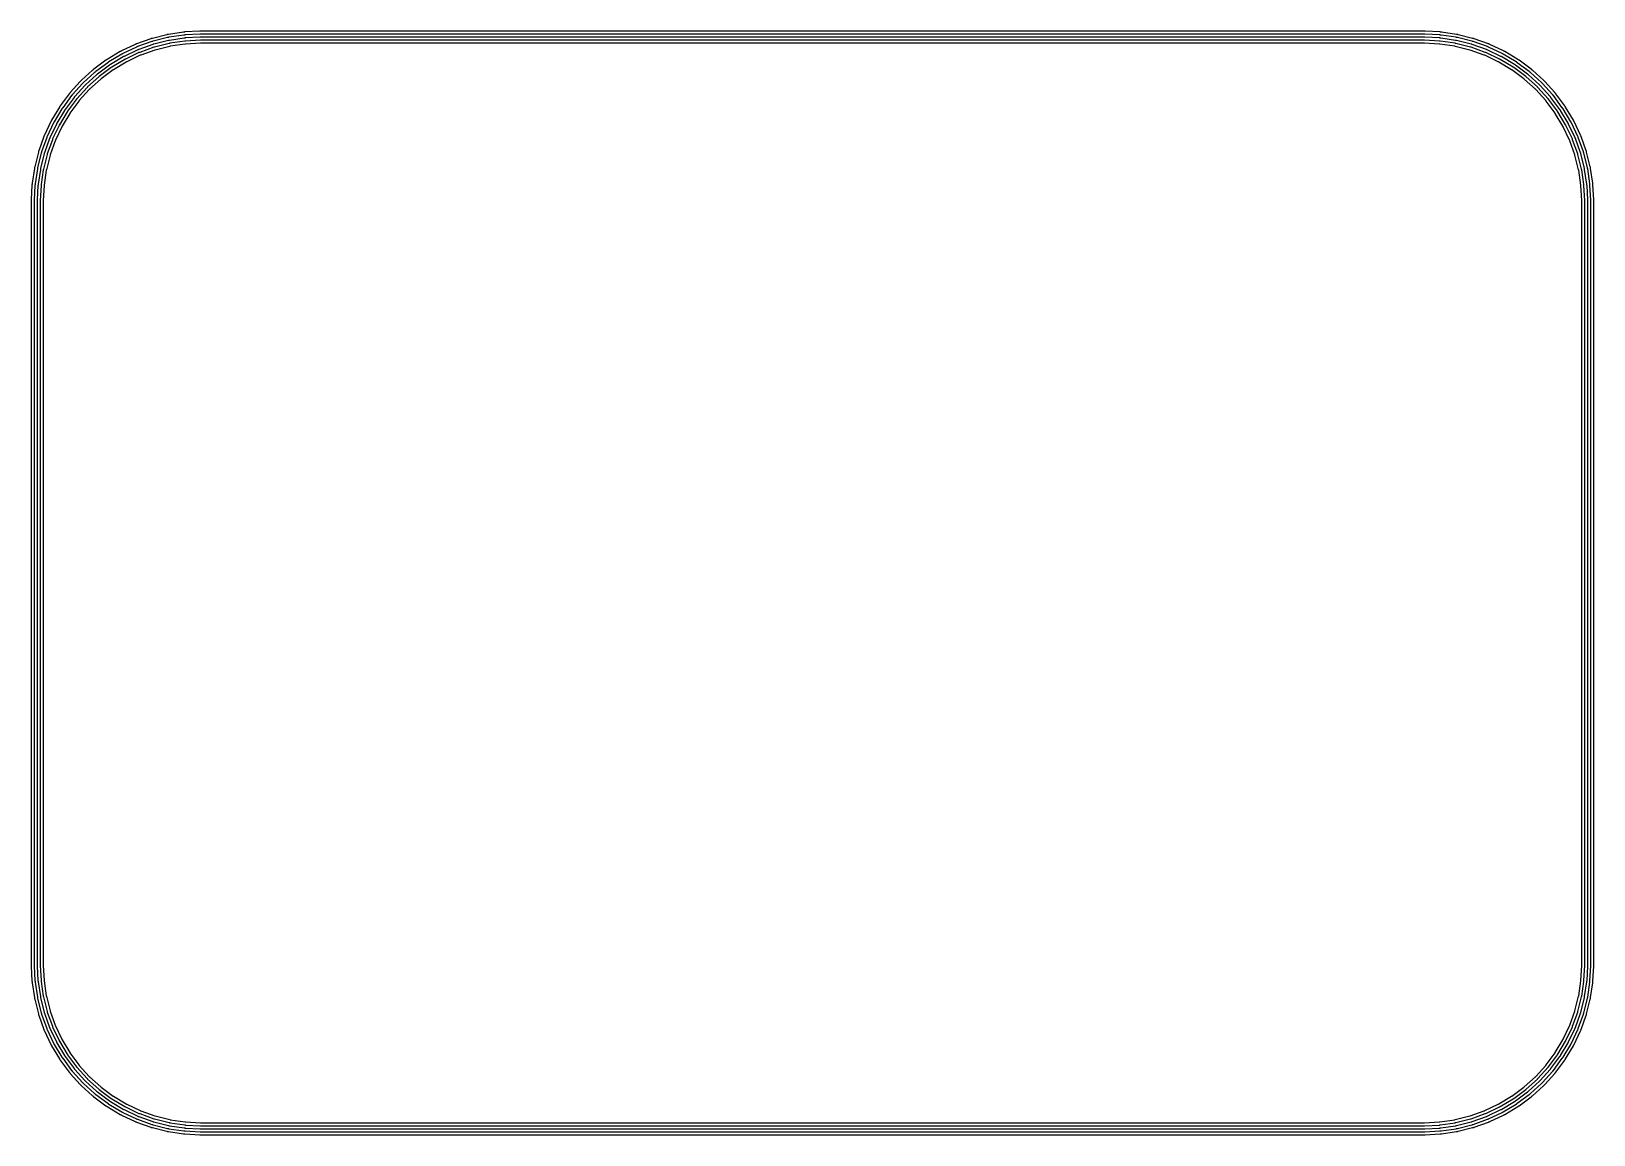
# Model space of a CAD drawing. Header units: metres. Extents: x 121.6 to 147.5, y -58 to -39.7.
import ezdxf

# ---------------------------------------------------------------- set-up
doc = ezdxf.new("R2010")
doc.units = ezdxf.units.M

msp = doc.modelspace()

# ---------------------------------------------------------------- linework, layer by layer
for points in [[(121.569, -55.211), (121.569, -55.211), (121.569, -55.217), (121.581, -55.466), (121.582, -55.473), (121.582, -55.479), (121.583, -55.481), (121.583, -55.487), (121.584, -55.493), (121.621, -55.74), (121.622, -55.746), (121.623, -55.752), (121.623, -55.754), (121.625, -55.76), (121.626, -55.766), (121.687, -56.008), (121.688, -56.014), (121.69, -56.02), (121.691, -56.022), (121.692, -56.028), (121.694, -56.034), (121.778, -56.269), (121.78, -56.274), (121.783, -56.28), (121.784, -56.282), (121.786, -56.288), (121.789, -56.294), (121.895, -56.519), (121.898, -56.524), (121.901, -56.53), (121.902, -56.532), (121.905, -56.537), (121.908, -56.543), (122.036, -56.756), (122.039, -56.762), (122.043, -56.767), (122.044, -56.769), (122.048, -56.774), (122.051, -56.779), (122.2, -56.979), (122.203, -56.984), (122.207, -56.989), (122.209, -56.991), (122.213, -56.995), (122.217, -57), (122.384, -57.185), (122.388, -57.189), (122.393, -57.194), (122.394, -57.195), (122.399, -57.2), (122.403, -57.204), (122.588, -57.371), (122.592, -57.375), (122.597, -57.379), (122.599, -57.381), (122.604, -57.385), (122.609, -57.388), (122.809, -57.537), (122.814, -57.54), (122.819, -57.544), (122.821, -57.545), (122.826, -57.549), (122.831, -57.552), (123.045, -57.68), (123.051, -57.683), (123.056, -57.686), (123.058, -57.687), (123.064, -57.69), (123.069, -57.693), (123.294, -57.799), (123.3, -57.802), (123.306, -57.804), (123.308, -57.805), (123.314, -57.807), (123.319, -57.81), (123.554, -57.894), (123.56, -57.896), (123.566, -57.897), (123.568, -57.898), (123.574, -57.9), (123.58, -57.901), (123.822, -57.962), (123.828, -57.963), (123.834, -57.965), (123.836, -57.965), (123.842, -57.966), (123.848, -57.967), (124.095, -58.004), (124.101, -58.005), (124.107, -58.005), (124.109, -58.005), (124.115, -58.006), (124.121, -58.006), (124.37, -58.019), (124.377, -58.019), (124.378, -58.019), (124.384, -58.019), (144.704, -58.019), (144.71, -58.019), (144.711, -58.019), (144.717, -58.019), (144.966, -58.006), (144.973, -58.006), (144.979, -58.005), (144.981, -58.005), (144.987, -58.005), (144.993, -58.004), (145.24, -57.967), (145.246, -57.966), (145.252, -57.965), (145.254, -57.965), (145.26, -57.963), (145.266, -57.962), (145.508, -57.901), (145.514, -57.9), (145.52, -57.898), (145.522, -57.897), (145.528, -57.896), (145.534, -57.894), (145.769, -57.81), (145.774, -57.807), (145.78, -57.805), (145.782, -57.804), (145.788, -57.802), (145.794, -57.799), (146.019, -57.693), (146.024, -57.69), (146.03, -57.687), (146.032, -57.686), (146.037, -57.683), (146.043, -57.68), (146.256, -57.552), (146.262, -57.549), (146.267, -57.545), (146.269, -57.544), (146.274, -57.54), (146.279, -57.537), (146.479, -57.388), (146.484, -57.385), (146.489, -57.381), (146.491, -57.379), (146.495, -57.375), (146.5, -57.371), (146.685, -57.204), (146.689, -57.2), (146.694, -57.195), (146.695, -57.194), (146.7, -57.189), (146.704, -57.185), (146.871, -57), (146.875, -56.995), (146.879, -56.991), (146.881, -56.989), (146.885, -56.984), (146.888, -56.979), (147.037, -56.779), (147.04, -56.774), (147.044, -56.769), (147.045, -56.767), (147.049, -56.762), (147.052, -56.756), (147.18, -56.543), (147.183, -56.537), (147.186, -56.532), (147.187, -56.53), (147.19, -56.524), (147.193, -56.519), (147.299, -56.294), (147.302, -56.288), (147.304, -56.282), (147.305, -56.28), (147.307, -56.274), (147.31, -56.269), (147.394, -56.034), (147.396, -56.028), (147.397, -56.022), (147.398, -56.02), (147.4, -56.014), (147.401, -56.008), (147.462, -55.766), (147.463, -55.76), (147.465, -55.754), (147.465, -55.752), (147.466, -55.746), (147.467, -55.74), (147.504, -55.493), (147.505, -55.487), (147.505, -55.481), (147.505, -55.479), (147.506, -55.473), (147.506, -55.466), (147.519, -55.217), (147.519, -55.211), (147.519, -55.21), (147.519, -55.204), (147.519, -42.504), (147.519, -42.498), (147.519, -42.497), (147.519, -42.49), (147.506, -42.241), (147.506, -42.235), (147.505, -42.229), (147.505, -42.227), (147.505, -42.221), (147.504, -42.215), (147.467, -41.968), (147.466, -41.962), (147.465, -41.956), (147.465, -41.954), (147.463, -41.948), (147.462, -41.942), (147.401, -41.7), (147.4, -41.694), (147.398, -41.688), (147.397, -41.686), (147.396, -41.68), (147.394, -41.674), (147.31, -41.439), (147.307, -41.434), (147.305, -41.428), (147.304, -41.426), (147.302, -41.42), (147.299, -41.414), (147.193, -41.189), (147.19, -41.184), (147.187, -41.178), (147.186, -41.176), (147.183, -41.171), (147.18, -41.165), (147.052, -40.951), (147.049, -40.946), (147.045, -40.941), (147.044, -40.939), (147.04, -40.934), (147.037, -40.929), (146.888, -40.729), (146.885, -40.724), (146.881, -40.719), (146.879, -40.717), (146.875, -40.712), (146.871, -40.708), (146.704, -40.523), (146.7, -40.519), (146.695, -40.514), (146.694, -40.513), (146.689, -40.508), (146.685, -40.504), (146.5, -40.337), (146.495, -40.333), (146.491, -40.329), (146.489, -40.327), (146.484, -40.323), (146.479, -40.32), (146.279, -40.171), (146.274, -40.168), (146.269, -40.164), (146.267, -40.163), (146.262, -40.159), (146.256, -40.156), (146.043, -40.028), (146.037, -40.025), (146.032, -40.022), (146.03, -40.021), (146.024, -40.018), (146.019, -40.015), (145.794, -39.909), (145.788, -39.906), (145.782, -39.904), (145.78, -39.903), (145.774, -39.9), (145.769, -39.898), (145.534, -39.814), (145.528, -39.812), (145.522, -39.811), (145.52, -39.81), (145.514, -39.808), (145.508, -39.807), (145.266, -39.746), (145.26, -39.745), (145.254, -39.743), (145.252, -39.743), (145.246, -39.742), (145.24, -39.741), (144.993, -39.704), (144.987, -39.703), (144.981, -39.703), (144.979, -39.702), (144.973, -39.702), (144.966, -39.701), (144.717, -39.689), (144.711, -39.689), (144.71, -39.689), (144.704, -39.689), (124.384, -39.689), (124.378, -39.689), (124.377, -39.689), (124.37, -39.689), (124.121, -39.701), (124.115, -39.702), (124.109, -39.702), (124.107, -39.703), (124.101, -39.703), (124.095, -39.704), (123.848, -39.741), (123.842, -39.742), (123.836, -39.743), (123.834, -39.743), (123.828, -39.745), (123.822, -39.746), (123.58, -39.807), (123.574, -39.808), (123.568, -39.81), (123.566, -39.811), (123.56, -39.812), (123.554, -39.814), (123.319, -39.898), (123.314, -39.9), (123.308, -39.903), (123.306, -39.904), (123.3, -39.906), (123.294, -39.909), (123.069, -40.015), (123.064, -40.018), (123.058, -40.021), (123.056, -40.022), (123.051, -40.025), (123.045, -40.028), (122.831, -40.156), (122.826, -40.159), (122.821, -40.163), (122.819, -40.164), (122.814, -40.168), (122.809, -40.171), (122.609, -40.32), (122.604, -40.323), (122.599, -40.327), (122.597, -40.329), (122.592, -40.333), (122.588, -40.337), (122.403, -40.504), (122.399, -40.508), (122.394, -40.513), (122.393, -40.514), (122.388, -40.519), (122.384, -40.523), (122.217, -40.708), (122.213, -40.712), (122.209, -40.717), (122.207, -40.719), (122.203, -40.724), (122.2, -40.729), (122.051, -40.929), (122.048, -40.934), (122.044, -40.939), (122.043, -40.941), (122.039, -40.946), (122.036, -40.951), (121.908, -41.165), (121.905, -41.171), (121.902, -41.176), (121.901, -41.178), (121.898, -41.184), (121.895, -41.189), (121.789, -41.414), (121.786, -41.42), (121.784, -41.426), (121.783, -41.428), (121.78, -41.434), (121.778, -41.439), (121.694, -41.674), (121.692, -41.68), (121.691, -41.686), (121.69, -41.688), (121.688, -41.694), (121.687, -41.7), (121.626, -41.942), (121.625, -41.948), (121.623, -41.954), (121.623, -41.956), (121.622, -41.962), (121.621, -41.968), (121.584, -42.215), (121.583, -42.221), (121.583, -42.227), (121.582, -42.229), (121.582, -42.235), (121.581, -42.241), (121.569, -42.49), (121.569, -42.497), (121.569, -42.498), (121.569, -42.504), (121.569, -55.204), (121.569, -55.21), (121.569, -55.211)], [(121.619, -55.209), (121.619, -55.21), (121.619, -55.215), (121.631, -55.464), (121.632, -55.469), (121.632, -55.474), (121.632, -55.476), (121.633, -55.481), (121.634, -55.486), (121.67, -55.732), (121.671, -55.737), (121.672, -55.742), (121.672, -55.745), (121.673, -55.749), (121.674, -55.754), (121.735, -55.996), (121.736, -56.001), (121.738, -56.005), (121.738, -56.008), (121.74, -56.012), (121.741, -56.017), (121.825, -56.252), (121.827, -56.256), (121.829, -56.261), (121.83, -56.263), (121.832, -56.268), (121.834, -56.272), (121.94, -56.498), (121.943, -56.502), (121.945, -56.506), (121.946, -56.508), (121.948, -56.513), (121.951, -56.517), (122.079, -56.731), (122.082, -56.735), (122.084, -56.739), (122.086, -56.741), (122.088, -56.745), (122.091, -56.749), (122.24, -56.949), (122.243, -56.953), (122.246, -56.957), (122.247, -56.959), (122.251, -56.963), (122.254, -56.966), (122.421, -57.151), (122.425, -57.155), (122.428, -57.158), (122.43, -57.16), (122.433, -57.163), (122.437, -57.167), (122.621, -57.334), (122.625, -57.337), (122.629, -57.341), (122.631, -57.342), (122.635, -57.345), (122.639, -57.348), (122.839, -57.497), (122.843, -57.499), (122.847, -57.502), (122.849, -57.504), (122.853, -57.506), (122.857, -57.509), (123.071, -57.637), (123.075, -57.639), (123.079, -57.642), (123.082, -57.643), (123.086, -57.645), (123.09, -57.647), (123.316, -57.754), (123.32, -57.756), (123.325, -57.758), (123.327, -57.759), (123.332, -57.761), (123.336, -57.762), (123.571, -57.846), (123.575, -57.848), (123.58, -57.85), (123.582, -57.85), (123.587, -57.852), (123.592, -57.853), (123.834, -57.913), (123.839, -57.915), (123.843, -57.916), (123.846, -57.916), (123.851, -57.917), (123.855, -57.918), (124.102, -57.954), (124.107, -57.955), (124.112, -57.955), (124.114, -57.956), (124.119, -57.956), (124.124, -57.956), (124.373, -57.969), (124.378, -57.969), (124.379, -57.969), (124.384, -57.969), (144.704, -57.969), (144.709, -57.969), (144.71, -57.969), (144.715, -57.969), (144.964, -57.956), (144.969, -57.956), (144.974, -57.956), (144.976, -57.955), (144.981, -57.955), (144.986, -57.954), (145.232, -57.918), (145.237, -57.917), (145.242, -57.916), (145.245, -57.916), (145.249, -57.915), (145.254, -57.913), (145.496, -57.853), (145.501, -57.852), (145.505, -57.85), (145.508, -57.85), (145.512, -57.848), (145.517, -57.846), (145.752, -57.762), (145.756, -57.761), (145.761, -57.759), (145.763, -57.758), (145.768, -57.756), (145.772, -57.754), (145.998, -57.647), (146.002, -57.645), (146.006, -57.643), (146.008, -57.642), (146.013, -57.639), (146.017, -57.637), (146.231, -57.509), (146.235, -57.506), (146.239, -57.504), (146.241, -57.502), (146.245, -57.499), (146.249, -57.497), (146.449, -57.348), (146.453, -57.345), (146.457, -57.342), (146.459, -57.341), (146.463, -57.337), (146.466, -57.334), (146.651, -57.167), (146.655, -57.163), (146.658, -57.16), (146.66, -57.158), (146.663, -57.155), (146.667, -57.151), (146.834, -56.966), (146.837, -56.963), (146.841, -56.959), (146.842, -56.957), (146.845, -56.953), (146.848, -56.949), (146.997, -56.749), (146.999, -56.745), (147.002, -56.741), (147.004, -56.739), (147.006, -56.735), (147.009, -56.731), (147.137, -56.517), (147.139, -56.513), (147.142, -56.508), (147.143, -56.506), (147.145, -56.502), (147.147, -56.498), (147.254, -56.272), (147.256, -56.268), (147.258, -56.263), (147.259, -56.261), (147.261, -56.256), (147.262, -56.252), (147.346, -56.017), (147.348, -56.012), (147.35, -56.008), (147.35, -56.005), (147.352, -56.001), (147.353, -55.996), (147.413, -55.754), (147.415, -55.749), (147.416, -55.745), (147.416, -55.742), (147.417, -55.737), (147.418, -55.732), (147.454, -55.486), (147.455, -55.481), (147.455, -55.476), (147.456, -55.474), (147.456, -55.469), (147.456, -55.464), (147.469, -55.215), (147.469, -55.21), (147.469, -55.209), (147.469, -55.204), (147.469, -42.504), (147.469, -42.499), (147.469, -42.498), (147.469, -42.493), (147.456, -42.244), (147.456, -42.239), (147.456, -42.234), (147.455, -42.232), (147.455, -42.227), (147.454, -42.222), (147.418, -41.975), (147.417, -41.971), (147.416, -41.966), (147.416, -41.963), (147.415, -41.959), (147.413, -41.954), (147.353, -41.712), (147.352, -41.707), (147.35, -41.702), (147.35, -41.7), (147.348, -41.695), (147.346, -41.691), (147.262, -41.456), (147.261, -41.452), (147.259, -41.447), (147.258, -41.445), (147.256, -41.44), (147.254, -41.436), (147.147, -41.21), (147.145, -41.206), (147.143, -41.202), (147.142, -41.199), (147.139, -41.195), (147.137, -41.191), (147.009, -40.977), (147.006, -40.973), (147.004, -40.969), (147.002, -40.967), (146.999, -40.963), (146.997, -40.959), (146.848, -40.759), (146.845, -40.755), (146.842, -40.751), (146.841, -40.749), (146.837, -40.745), (146.834, -40.741), (146.667, -40.557), (146.663, -40.553), (146.66, -40.55), (146.658, -40.548), (146.655, -40.545), (146.651, -40.541), (146.466, -40.374), (146.463, -40.371), (146.459, -40.367), (146.457, -40.366), (146.453, -40.363), (146.449, -40.36), (146.249, -40.211), (146.245, -40.208), (146.241, -40.206), (146.239, -40.204), (146.235, -40.202), (146.231, -40.199), (146.017, -40.071), (146.013, -40.068), (146.008, -40.066), (146.006, -40.065), (146.002, -40.063), (145.998, -40.06), (145.772, -39.954), (145.768, -39.952), (145.763, -39.95), (145.761, -39.949), (145.756, -39.947), (145.752, -39.945), (145.517, -39.861), (145.512, -39.86), (145.508, -39.858), (145.505, -39.858), (145.501, -39.856), (145.496, -39.855), (145.254, -39.794), (145.249, -39.793), (145.245, -39.792), (145.242, -39.792), (145.237, -39.791), (145.232, -39.79), (144.986, -39.754), (144.981, -39.753), (144.976, -39.752), (144.974, -39.752), (144.969, -39.752), (144.964, -39.751), (144.715, -39.739), (144.71, -39.739), (144.709, -39.739), (144.704, -39.739), (124.384, -39.739), (124.379, -39.739), (124.378, -39.739), (124.373, -39.739), (124.124, -39.751), (124.119, -39.752), (124.114, -39.752), (124.112, -39.752), (124.107, -39.753), (124.102, -39.754), (123.855, -39.79), (123.851, -39.791), (123.846, -39.792), (123.843, -39.792), (123.839, -39.793), (123.834, -39.794), (123.592, -39.855), (123.587, -39.856), (123.582, -39.858), (123.58, -39.858), (123.575, -39.86), (123.571, -39.861), (123.336, -39.945), (123.332, -39.947), (123.327, -39.949), (123.325, -39.95), (123.32, -39.952), (123.316, -39.954), (123.09, -40.06), (123.086, -40.063), (123.082, -40.065), (123.079, -40.066), (123.075, -40.068), (123.071, -40.071), (122.857, -40.199), (122.853, -40.202), (122.849, -40.204), (122.847, -40.206), (122.843, -40.208), (122.839, -40.211), (122.639, -40.36), (122.635, -40.363), (122.631, -40.366), (122.629, -40.367), (122.625, -40.371), (122.621, -40.374), (122.437, -40.541), (122.433, -40.545), (122.43, -40.548), (122.428, -40.55), (122.425, -40.553), (122.421, -40.557), (122.254, -40.741), (122.251, -40.745), (122.247, -40.749), (122.246, -40.751), (122.243, -40.755), (122.24, -40.759), (122.091, -40.959), (122.088, -40.963), (122.086, -40.967), (122.084, -40.969), (122.082, -40.973), (122.079, -40.977), (121.951, -41.191), (121.948, -41.195), (121.946, -41.199), (121.945, -41.202), (121.943, -41.206), (121.94, -41.21), (121.834, -41.436), (121.832, -41.44), (121.83, -41.445), (121.829, -41.447), (121.827, -41.452), (121.825, -41.456), (121.741, -41.691), (121.74, -41.695), (121.738, -41.7), (121.738, -41.702), (121.736, -41.707), (121.735, -41.712), (121.674, -41.954), (121.673, -41.959), (121.672, -41.963), (121.672, -41.966), (121.671, -41.971), (121.67, -41.975), (121.634, -42.222), (121.633, -42.227), (121.632, -42.232), (121.632, -42.234), (121.632, -42.239), (121.631, -42.244), (121.619, -42.493), (121.619, -42.498), (121.619, -42.499), (121.619, -42.504), (121.619, -55.204), (121.619, -55.209), (121.619, -55.209)], [(121.669, -55.208), (121.669, -55.209), (121.669, -55.213), (121.681, -55.462), (121.682, -55.465), (121.682, -55.469), (121.682, -55.471), (121.683, -55.475), (121.683, -55.479), (121.72, -55.725), (121.72, -55.729), (121.721, -55.732), (121.721, -55.735), (121.722, -55.738), (121.723, -55.742), (121.784, -55.984), (121.784, -55.987), (121.786, -55.991), (121.786, -55.993), (121.787, -55.997), (121.789, -56), (121.873, -56.235), (121.874, -56.238), (121.875, -56.242), (121.876, -56.244), (121.878, -56.247), (121.879, -56.251), (121.986, -56.476), (121.987, -56.479), (121.989, -56.483), (121.99, -56.485), (121.992, -56.488), (121.994, -56.491), (122.122, -56.705), (122.124, -56.708), (122.126, -56.711), (122.127, -56.713), (122.129, -56.716), (122.131, -56.719), (122.28, -56.92), (122.282, -56.922), (122.284, -56.925), (122.286, -56.927), (122.288, -56.93), (122.291, -56.933), (122.458, -57.118), (122.461, -57.12), (122.463, -57.123), (122.465, -57.125), (122.468, -57.127), (122.47, -57.13), (122.655, -57.297), (122.658, -57.3), (122.661, -57.302), (122.663, -57.303), (122.665, -57.306), (122.668, -57.308), (122.869, -57.456), (122.872, -57.459), (122.875, -57.461), (122.877, -57.462), (122.88, -57.464), (122.883, -57.466), (123.097, -57.594), (123.1, -57.596), (123.103, -57.598), (123.105, -57.599), (123.108, -57.601), (123.112, -57.602), (123.337, -57.709), (123.34, -57.71), (123.344, -57.712), (123.346, -57.713), (123.35, -57.714), (123.353, -57.715), (123.588, -57.799), (123.591, -57.801), (123.595, -57.802), (123.597, -57.802), (123.601, -57.803), (123.604, -57.804), (123.846, -57.865), (123.849, -57.866), (123.853, -57.867), (123.855, -57.867), (123.859, -57.868), (123.863, -57.868), (124.109, -57.905), (124.113, -57.905), (124.117, -57.906), (124.119, -57.906), (124.123, -57.906), (124.126, -57.907), (124.375, -57.919), (124.379, -57.919), (124.38, -57.919), (124.384, -57.919), (144.704, -57.919), (144.708, -57.919), (144.709, -57.919), (144.713, -57.919), (144.961, -57.907), (144.965, -57.906), (144.969, -57.906), (144.971, -57.906), (144.975, -57.905), (144.979, -57.905), (145.225, -57.868), (145.229, -57.868), (145.232, -57.867), (145.235, -57.867), (145.238, -57.866), (145.242, -57.865), (145.484, -57.804), (145.487, -57.803), (145.491, -57.802), (145.493, -57.802), (145.497, -57.801), (145.5, -57.799), (145.735, -57.715), (145.738, -57.714), (145.742, -57.713), (145.744, -57.712), (145.747, -57.71), (145.751, -57.709), (145.976, -57.602), (145.979, -57.601), (145.983, -57.599), (145.985, -57.598), (145.988, -57.596), (145.991, -57.594), (146.205, -57.466), (146.208, -57.464), (146.211, -57.462), (146.213, -57.461), (146.216, -57.459), (146.219, -57.456), (146.42, -57.308), (146.422, -57.306), (146.425, -57.303), (146.427, -57.302), (146.43, -57.3), (146.433, -57.297), (146.618, -57.13), (146.62, -57.127), (146.623, -57.125), (146.625, -57.123), (146.627, -57.12), (146.63, -57.118), (146.797, -56.933), (146.8, -56.93), (146.802, -56.927), (146.803, -56.925), (146.806, -56.922), (146.808, -56.92), (146.956, -56.719), (146.959, -56.716), (146.961, -56.713), (146.962, -56.711), (146.964, -56.708), (146.966, -56.705), (147.094, -56.491), (147.096, -56.488), (147.098, -56.485), (147.099, -56.483), (147.101, -56.479), (147.102, -56.476), (147.209, -56.251), (147.21, -56.247), (147.212, -56.244), (147.213, -56.242), (147.214, -56.238), (147.215, -56.235), (147.299, -56), (147.301, -55.997), (147.302, -55.993), (147.302, -55.991), (147.303, -55.987), (147.304, -55.984), (147.365, -55.742), (147.366, -55.738), (147.367, -55.735), (147.367, -55.732), (147.368, -55.729), (147.368, -55.725), (147.405, -55.479), (147.405, -55.475), (147.406, -55.471), (147.406, -55.469), (147.406, -55.465), (147.407, -55.462), (147.419, -55.213), (147.419, -55.209), (147.419, -55.208), (147.419, -55.204), (147.419, -42.504), (147.419, -42.5), (147.419, -42.499), (147.419, -42.495), (147.407, -42.246), (147.406, -42.243), (147.406, -42.239), (147.406, -42.237), (147.405, -42.233), (147.405, -42.229), (147.368, -41.983), (147.368, -41.979), (147.367, -41.975), (147.367, -41.973), (147.366, -41.969), (147.365, -41.966), (147.304, -41.724), (147.303, -41.721), (147.302, -41.717), (147.302, -41.715), (147.301, -41.711), (147.299, -41.708), (147.215, -41.473), (147.214, -41.47), (147.213, -41.466), (147.212, -41.464), (147.21, -41.46), (147.209, -41.457), (147.102, -41.232), (147.101, -41.228), (147.099, -41.225), (147.098, -41.223), (147.096, -41.22), (147.094, -41.217), (146.966, -41.003), (146.964, -41), (146.962, -40.997), (146.961, -40.995), (146.959, -40.992), (146.956, -40.989), (146.808, -40.788), (146.806, -40.785), (146.803, -40.783), (146.802, -40.781), (146.8, -40.778), (146.797, -40.775), (146.63, -40.59), (146.627, -40.588), (146.625, -40.585), (146.623, -40.583), (146.62, -40.581), (146.618, -40.578), (146.433, -40.411), (146.43, -40.408), (146.427, -40.406), (146.425, -40.404), (146.422, -40.402), (146.42, -40.4), (146.219, -40.251), (146.216, -40.249), (146.213, -40.247), (146.211, -40.246), (146.208, -40.244), (146.205, -40.242), (145.991, -40.114), (145.988, -40.112), (145.985, -40.11), (145.983, -40.109), (145.979, -40.107), (145.976, -40.106), (145.751, -39.999), (145.747, -39.998), (145.744, -39.996), (145.742, -39.995), (145.738, -39.994), (145.735, -39.993), (145.5, -39.909), (145.497, -39.907), (145.493, -39.906), (145.491, -39.906), (145.487, -39.904), (145.484, -39.904), (145.242, -39.843), (145.238, -39.842), (145.235, -39.841), (145.232, -39.841), (145.229, -39.84), (145.225, -39.84), (144.979, -39.803), (144.975, -39.803), (144.971, -39.802), (144.969, -39.802), (144.965, -39.802), (144.961, -39.801), (144.713, -39.789), (144.709, -39.789), (144.708, -39.789), (144.704, -39.789), (124.384, -39.789), (124.38, -39.789), (124.379, -39.789), (124.375, -39.789), (124.126, -39.801), (124.123, -39.802), (124.119, -39.802), (124.117, -39.802), (124.113, -39.803), (124.109, -39.803), (123.863, -39.84), (123.859, -39.84), (123.855, -39.841), (123.853, -39.841), (123.849, -39.842), (123.846, -39.843), (123.604, -39.904), (123.601, -39.904), (123.597, -39.906), (123.595, -39.906), (123.591, -39.907), (123.588, -39.909), (123.353, -39.993), (123.35, -39.994), (123.346, -39.995), (123.344, -39.996), (123.34, -39.998), (123.337, -39.999), (123.112, -40.106), (123.108, -40.107), (123.105, -40.109), (123.103, -40.11), (123.1, -40.112), (123.097, -40.114), (122.883, -40.242), (122.88, -40.244), (122.877, -40.246), (122.875, -40.247), (122.872, -40.249), (122.869, -40.251), (122.668, -40.4), (122.665, -40.402), (122.663, -40.404), (122.661, -40.406), (122.658, -40.408), (122.655, -40.411), (122.47, -40.578), (122.468, -40.581), (122.465, -40.583), (122.463, -40.585), (122.461, -40.588), (122.458, -40.59), (122.291, -40.775), (122.288, -40.778), (122.286, -40.781), (122.284, -40.783), (122.282, -40.785), (122.28, -40.788), (122.131, -40.989), (122.129, -40.992), (122.127, -40.995), (122.126, -40.997), (122.124, -41), (122.122, -41.003), (121.994, -41.217), (121.992, -41.22), (121.99, -41.223), (121.989, -41.225), (121.987, -41.228), (121.986, -41.232), (121.879, -41.457), (121.878, -41.46), (121.876, -41.464), (121.875, -41.466), (121.874, -41.47), (121.873, -41.473), (121.789, -41.708), (121.787, -41.711), (121.786, -41.715), (121.786, -41.717), (121.784, -41.721), (121.784, -41.724), (121.723, -41.966), (121.722, -41.969), (121.721, -41.973), (121.721, -41.975), (121.72, -41.979), (121.72, -41.983), (121.683, -42.229), (121.683, -42.233), (121.682, -42.237), (121.682, -42.239), (121.682, -42.243), (121.681, -42.246), (121.669, -42.495), (121.669, -42.499), (121.669, -42.5), (121.669, -42.504), (121.669, -55.204), (121.669, -55.208), (121.669, -55.208)], [(121.719, -55.207), (121.719, -55.208), (121.719, -55.21), (121.731, -55.459), (121.731, -55.462), (121.732, -55.464), (121.732, -55.466), (121.732, -55.469), (121.733, -55.471), (121.769, -55.718), (121.769, -55.72), (121.77, -55.723), (121.77, -55.725), (121.771, -55.727), (121.771, -55.73), (121.832, -55.972), (121.833, -55.974), (121.833, -55.976), (121.834, -55.979), (121.835, -55.981), (121.836, -55.983), (121.92, -56.218), (121.92, -56.22), (121.921, -56.223), (121.922, -56.225), (121.923, -56.227), (121.924, -56.229), (122.031, -56.455), (122.032, -56.457), (122.033, -56.459), (122.034, -56.461), (122.035, -56.463), (122.037, -56.466), (122.165, -56.679), (122.166, -56.681), (122.167, -56.684), (122.169, -56.686), (122.17, -56.688), (122.172, -56.69), (122.32, -56.89), (122.322, -56.892), (122.323, -56.894), (122.325, -56.896), (122.326, -56.897), (122.328, -56.899), (122.495, -57.084), (122.497, -57.086), (122.499, -57.088), (122.5, -57.089), (122.502, -57.091), (122.504, -57.093), (122.689, -57.26), (122.69, -57.262), (122.692, -57.263), (122.694, -57.265), (122.696, -57.266), (122.698, -57.268), (122.898, -57.416), (122.9, -57.418), (122.902, -57.419), (122.904, -57.42), (122.906, -57.422), (122.909, -57.423), (123.122, -57.551), (123.124, -57.552), (123.127, -57.554), (123.129, -57.555), (123.131, -57.556), (123.133, -57.557), (123.358, -57.664), (123.361, -57.665), (123.363, -57.666), (123.365, -57.667), (123.368, -57.667), (123.37, -57.668), (123.605, -57.752), (123.607, -57.753), (123.609, -57.754), (123.612, -57.755), (123.614, -57.755), (123.616, -57.756), (123.858, -57.816), (123.86, -57.817), (123.863, -57.817), (123.865, -57.818), (123.868, -57.818), (123.87, -57.819), (124.117, -57.855), (124.119, -57.856), (124.122, -57.856), (124.124, -57.856), (124.126, -57.856), (124.129, -57.857), (124.378, -57.869), (124.38, -57.869), (124.381, -57.869), (124.384, -57.869), (144.704, -57.869), (144.706, -57.869), (144.708, -57.869), (144.71, -57.869), (144.959, -57.857), (144.961, -57.856), (144.964, -57.856), (144.966, -57.856), (144.969, -57.856), (144.971, -57.855), (145.218, -57.819), (145.22, -57.818), (145.223, -57.818), (145.225, -57.817), (145.227, -57.817), (145.23, -57.816), (145.472, -57.756), (145.474, -57.755), (145.476, -57.755), (145.479, -57.754), (145.481, -57.753), (145.483, -57.752), (145.718, -57.668), (145.72, -57.667), (145.723, -57.667), (145.725, -57.666), (145.727, -57.665), (145.729, -57.664), (145.955, -57.557), (145.957, -57.556), (145.959, -57.555), (145.961, -57.554), (145.963, -57.552), (145.966, -57.551), (146.179, -57.423), (146.181, -57.422), (146.184, -57.42), (146.186, -57.419), (146.188, -57.418), (146.19, -57.416), (146.39, -57.268), (146.392, -57.266), (146.394, -57.265), (146.396, -57.263), (146.397, -57.262), (146.399, -57.26), (146.584, -57.093), (146.586, -57.091), (146.588, -57.089), (146.589, -57.088), (146.591, -57.086), (146.593, -57.084), (146.76, -56.899), (146.762, -56.897), (146.763, -56.896), (146.765, -56.894), (146.766, -56.892), (146.768, -56.89), (146.916, -56.69), (146.918, -56.688), (146.919, -56.686), (146.92, -56.684), (146.922, -56.681), (146.923, -56.679), (147.051, -56.466), (147.052, -56.463), (147.054, -56.461), (147.055, -56.459), (147.056, -56.457), (147.057, -56.455), (147.164, -56.229), (147.165, -56.227), (147.166, -56.225), (147.167, -56.223), (147.167, -56.22), (147.168, -56.218), (147.252, -55.983), (147.253, -55.981), (147.254, -55.979), (147.255, -55.976), (147.255, -55.974), (147.256, -55.972), (147.316, -55.73), (147.317, -55.727), (147.317, -55.725), (147.318, -55.723), (147.318, -55.72), (147.319, -55.718), (147.355, -55.471), (147.356, -55.469), (147.356, -55.466), (147.356, -55.464), (147.356, -55.462), (147.357, -55.459), (147.369, -55.21), (147.369, -55.208), (147.369, -55.206), (147.369, -55.204), (147.369, -42.504), (147.369, -42.501), (147.369, -42.5), (147.369, -42.498), (147.357, -42.249), (147.356, -42.246), (147.356, -42.244), (147.356, -42.242), (147.356, -42.239), (147.355, -42.237), (147.319, -41.99), (147.318, -41.988), (147.318, -41.985), (147.317, -41.983), (147.317, -41.98), (147.316, -41.978), (147.256, -41.736), (147.255, -41.734), (147.255, -41.732), (147.254, -41.729), (147.253, -41.727), (147.252, -41.725), (147.168, -41.49), (147.167, -41.488), (147.167, -41.485), (147.166, -41.483), (147.165, -41.481), (147.164, -41.478), (147.057, -41.253), (147.056, -41.251), (147.055, -41.249), (147.054, -41.247), (147.052, -41.244), (147.051, -41.242), (146.923, -41.029), (146.922, -41.026), (146.92, -41.024), (146.919, -41.022), (146.918, -41.02), (146.916, -41.018), (146.768, -40.818), (146.766, -40.816), (146.765, -40.814), (146.763, -40.812), (146.762, -40.81), (146.76, -40.809), (146.593, -40.624), (146.591, -40.622), (146.589, -40.62), (146.588, -40.619), (146.586, -40.617), (146.584, -40.615), (146.399, -40.448), (146.397, -40.446), (146.396, -40.445), (146.394, -40.443), (146.392, -40.442), (146.39, -40.44), (146.19, -40.292), (146.188, -40.29), (146.186, -40.289), (146.184, -40.287), (146.181, -40.286), (146.179, -40.285), (145.966, -40.157), (145.963, -40.155), (145.961, -40.154), (145.959, -40.153), (145.957, -40.152), (145.955, -40.151), (145.729, -40.044), (145.727, -40.043), (145.725, -40.042), (145.723, -40.041), (145.72, -40.04), (145.718, -40.04), (145.483, -39.956), (145.481, -39.955), (145.479, -39.954), (145.476, -39.953), (145.474, -39.953), (145.472, -39.952), (145.23, -39.891), (145.227, -39.891), (145.225, -39.89), (145.223, -39.89), (145.22, -39.889), (145.218, -39.889), (144.971, -39.853), (144.969, -39.852), (144.966, -39.852), (144.964, -39.852), (144.961, -39.851), (144.959, -39.851), (144.71, -39.839), (144.708, -39.839), (144.706, -39.839), (144.704, -39.839), (124.384, -39.839), (124.381, -39.839), (124.38, -39.839), (124.378, -39.839), (124.129, -39.851), (124.126, -39.851), (124.124, -39.852), (124.122, -39.852), (124.119, -39.852), (124.117, -39.853), (123.87, -39.889), (123.868, -39.889), (123.865, -39.89), (123.863, -39.89), (123.86, -39.891), (123.858, -39.891), (123.616, -39.952), (123.614, -39.953), (123.612, -39.953), (123.609, -39.954), (123.607, -39.955), (123.605, -39.956), (123.37, -40.04), (123.368, -40.04), (123.365, -40.041), (123.363, -40.042), (123.361, -40.043), (123.358, -40.044), (123.133, -40.151), (123.131, -40.152), (123.129, -40.153), (123.127, -40.154), (123.124, -40.155), (123.122, -40.157), (122.909, -40.285), (122.906, -40.286), (122.904, -40.287), (122.902, -40.289), (122.9, -40.29), (122.898, -40.292), (122.698, -40.44), (122.696, -40.442), (122.694, -40.443), (122.692, -40.445), (122.69, -40.446), (122.689, -40.448), (122.504, -40.615), (122.502, -40.617), (122.5, -40.619), (122.499, -40.62), (122.497, -40.622), (122.495, -40.624), (122.328, -40.809), (122.326, -40.81), (122.325, -40.812), (122.323, -40.814), (122.322, -40.816), (122.32, -40.818), (122.172, -41.018), (122.17, -41.02), (122.169, -41.022), (122.167, -41.024), (122.166, -41.026), (122.165, -41.029), (122.037, -41.242), (122.035, -41.244), (122.034, -41.247), (122.033, -41.249), (122.032, -41.251), (122.031, -41.253), (121.924, -41.478), (121.923, -41.481), (121.922, -41.483), (121.921, -41.485), (121.92, -41.488), (121.92, -41.49), (121.836, -41.725), (121.835, -41.727), (121.834, -41.729), (121.833, -41.732), (121.833, -41.734), (121.832, -41.736), (121.771, -41.978), (121.771, -41.98), (121.77, -41.983), (121.77, -41.985), (121.769, -41.988), (121.769, -41.99), (121.733, -42.237), (121.732, -42.239), (121.732, -42.242), (121.732, -42.244), (121.731, -42.246), (121.731, -42.249), (121.719, -42.498), (121.719, -42.5), (121.719, -42.501), (121.719, -42.504), (121.719, -55.204), (121.719, -55.206), (121.719, -55.207)], [(121.769, -55.206), (121.769, -55.206), (121.769, -55.208), (121.781, -55.457), (121.781, -55.458), (121.781, -55.459), (121.782, -55.461), (121.782, -55.463), (121.782, -55.464), (121.819, -55.71), (121.819, -55.712), (121.819, -55.713), (121.819, -55.715), (121.82, -55.717), (121.82, -55.718), (121.881, -55.959), (121.881, -55.961), (121.881, -55.962), (121.882, -55.964), (121.882, -55.965), (121.883, -55.967), (121.967, -56.201), (121.967, -56.202), (121.968, -56.204), (121.968, -56.206), (121.969, -56.207), (121.969, -56.208), (122.076, -56.433), (122.077, -56.434), (122.077, -56.436), (122.078, -56.438), (122.079, -56.439), (122.08, -56.44), (122.208, -56.654), (122.208, -56.655), (122.209, -56.656), (122.21, -56.658), (122.211, -56.659), (122.212, -56.66), (122.36, -56.86), (122.361, -56.861), (122.362, -56.862), (122.363, -56.864), (122.364, -56.865), (122.365, -56.866), (122.532, -57.05), (122.533, -57.051), (122.534, -57.052), (122.536, -57.054), (122.537, -57.055), (122.538, -57.056), (122.722, -57.223), (122.723, -57.224), (122.724, -57.225), (122.726, -57.226), (122.727, -57.227), (122.728, -57.228), (122.928, -57.376), (122.929, -57.377), (122.93, -57.378), (122.932, -57.379), (122.933, -57.38), (122.934, -57.38), (123.148, -57.508), (123.149, -57.509), (123.15, -57.51), (123.152, -57.511), (123.153, -57.511), (123.155, -57.512), (123.38, -57.618), (123.381, -57.619), (123.382, -57.619), (123.384, -57.62), (123.386, -57.621), (123.387, -57.621), (123.621, -57.705), (123.623, -57.706), (123.624, -57.706), (123.626, -57.707), (123.627, -57.707), (123.628, -57.707), (123.87, -57.768), (123.871, -57.768), (123.873, -57.768), (123.875, -57.769), (123.876, -57.769), (123.877, -57.769), (124.124, -57.806), (124.125, -57.806), (124.126, -57.806), (124.129, -57.806), (124.13, -57.807), (124.131, -57.807), (124.38, -57.819), (124.381, -57.819), (124.382, -57.819), (124.383, -57.819), (124.384, -57.819), (144.704, -57.819), (144.705, -57.819), (144.706, -57.819), (144.706, -57.819), (144.708, -57.819), (144.957, -57.807), (144.958, -57.807), (144.959, -57.806), (144.961, -57.806), (144.963, -57.806), (144.964, -57.806), (145.21, -57.769), (145.212, -57.769), (145.213, -57.769), (145.215, -57.768), (145.217, -57.768), (145.218, -57.768), (145.459, -57.707), (145.461, -57.707), (145.462, -57.707), (145.464, -57.706), (145.465, -57.706), (145.467, -57.705), (145.701, -57.621), (145.702, -57.621), (145.704, -57.62), (145.706, -57.619), (145.707, -57.619), (145.708, -57.618), (145.933, -57.512), (145.934, -57.511), (145.936, -57.511), (145.938, -57.51), (145.939, -57.509), (145.94, -57.508), (146.154, -57.38), (146.155, -57.38), (146.156, -57.379), (146.158, -57.378), (146.159, -57.377), (146.16, -57.376), (146.36, -57.228), (146.361, -57.227), (146.362, -57.226), (146.364, -57.225), (146.365, -57.224), (146.366, -57.223), (146.55, -57.056), (146.551, -57.055), (146.552, -57.054), (146.554, -57.052), (146.555, -57.051), (146.556, -57.05), (146.723, -56.866), (146.724, -56.865), (146.725, -56.864), (146.726, -56.862), (146.727, -56.861), (146.728, -56.86), (146.876, -56.66), (146.877, -56.659), (146.878, -56.658), (146.879, -56.656), (146.88, -56.655), (146.88, -56.654), (147.008, -56.44), (147.009, -56.439), (147.01, -56.438), (147.011, -56.436), (147.011, -56.434), (147.012, -56.433), (147.118, -56.208), (147.119, -56.207), (147.119, -56.206), (147.12, -56.204), (147.121, -56.202), (147.121, -56.201), (147.205, -55.967), (147.206, -55.965), (147.206, -55.964), (147.207, -55.962), (147.207, -55.961), (147.207, -55.959), (147.268, -55.718), (147.268, -55.717), (147.268, -55.715), (147.269, -55.713), (147.269, -55.712), (147.269, -55.71), (147.306, -55.464), (147.306, -55.463), (147.306, -55.461), (147.306, -55.459), (147.307, -55.458), (147.307, -55.457), (147.319, -55.208), (147.319, -55.206), (147.319, -55.206), (147.319, -55.205), (147.319, -55.204), (147.319, -42.504), (147.319, -42.503), (147.319, -42.502), (147.319, -42.501), (147.319, -42.5), (147.307, -42.251), (147.307, -42.25), (147.306, -42.249), (147.306, -42.246), (147.306, -42.245), (147.306, -42.244), (147.269, -41.997), (147.269, -41.996), (147.269, -41.995), (147.268, -41.993), (147.268, -41.991), (147.268, -41.99), (147.207, -41.748), (147.207, -41.747), (147.207, -41.746), (147.206, -41.744), (147.206, -41.743), (147.205, -41.741), (147.121, -41.507), (147.121, -41.506), (147.12, -41.504), (147.119, -41.502), (147.119, -41.501), (147.118, -41.5), (147.012, -41.275), (147.011, -41.273), (147.011, -41.272), (147.01, -41.27), (147.009, -41.269), (147.008, -41.268), (146.88, -41.054), (146.88, -41.053), (146.879, -41.052), (146.878, -41.05), (146.877, -41.049), (146.876, -41.048), (146.728, -40.848), (146.727, -40.847), (146.726, -40.846), (146.725, -40.844), (146.724, -40.843), (146.723, -40.842), (146.556, -40.658), (146.555, -40.657), (146.554, -40.656), (146.552, -40.654), (146.551, -40.653), (146.55, -40.652), (146.366, -40.485), (146.365, -40.484), (146.364, -40.483), (146.362, -40.482), (146.361, -40.481), (146.36, -40.48), (146.16, -40.332), (146.159, -40.331), (146.158, -40.33), (146.156, -40.329), (146.155, -40.328), (146.154, -40.328), (145.94, -40.2), (145.939, -40.199), (145.938, -40.198), (145.936, -40.197), (145.934, -40.197), (145.933, -40.196), (145.708, -40.089), (145.707, -40.089), (145.706, -40.088), (145.704, -40.088), (145.702, -40.087), (145.701, -40.087), (145.467, -40.003), (145.465, -40.002), (145.464, -40.002), (145.462, -40.001), (145.461, -40.001), (145.459, -40.001), (145.218, -39.94), (145.217, -39.94), (145.215, -39.939), (145.213, -39.939), (145.212, -39.939), (145.21, -39.939), (144.964, -39.902), (144.963, -39.902), (144.961, -39.902), (144.959, -39.901), (144.958, -39.901), (144.957, -39.901), (144.708, -39.889), (144.706, -39.889), (144.706, -39.889), (144.705, -39.889), (144.704, -39.889), (124.384, -39.889), (124.383, -39.889), (124.382, -39.889), (124.381, -39.889), (124.38, -39.889), (124.131, -39.901), (124.13, -39.901), (124.129, -39.901), (124.126, -39.902), (124.125, -39.902), (124.124, -39.902), (123.877, -39.939), (123.876, -39.939), (123.875, -39.939), (123.873, -39.939), (123.871, -39.94), (123.87, -39.94), (123.628, -40.001), (123.627, -40.001), (123.626, -40.001), (123.624, -40.002), (123.623, -40.002), (123.621, -40.003), (123.387, -40.087), (123.386, -40.087), (123.384, -40.088), (123.382, -40.088), (123.381, -40.089), (123.38, -40.089), (123.155, -40.196), (123.153, -40.197), (123.152, -40.197), (123.15, -40.198), (123.149, -40.199), (123.148, -40.2), (122.934, -40.328), (122.933, -40.328), (122.932, -40.329), (122.93, -40.33), (122.929, -40.331), (122.928, -40.332), (122.728, -40.48), (122.727, -40.481), (122.726, -40.482), (122.724, -40.483), (122.723, -40.484), (122.722, -40.485), (122.538, -40.652), (122.537, -40.653), (122.536, -40.654), (122.534, -40.656), (122.533, -40.657), (122.532, -40.658), (122.365, -40.842), (122.364, -40.843), (122.363, -40.844), (122.362, -40.846), (122.361, -40.847), (122.36, -40.848), (122.212, -41.048), (122.211, -41.049), (122.21, -41.05), (122.209, -41.052), (122.208, -41.053), (122.208, -41.054), (122.08, -41.268), (122.079, -41.269), (122.078, -41.27), (122.077, -41.272), (122.077, -41.273), (122.076, -41.275), (121.969, -41.5), (121.969, -41.501), (121.968, -41.502), (121.968, -41.504), (121.967, -41.506), (121.967, -41.507), (121.883, -41.741), (121.882, -41.743), (121.882, -41.744), (121.881, -41.746), (121.881, -41.747), (121.881, -41.748), (121.82, -41.99), (121.82, -41.991), (121.819, -41.993), (121.819, -41.995), (121.819, -41.996), (121.819, -41.997), (121.782, -42.244), (121.782, -42.245), (121.782, -42.246), (121.781, -42.249), (121.781, -42.25), (121.781, -42.251), (121.769, -42.5), (121.769, -42.501), (121.769, -42.502), (121.769, -42.503), (121.769, -42.504), (121.769, -55.204), (121.769, -55.205), (121.769, -55.206)]]:
    msp.add_lwpolyline(points)

doc.saveas('drawing.dxf')
